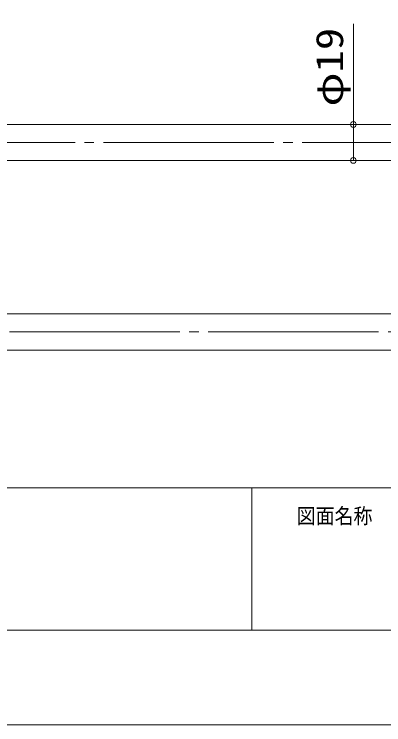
# Model space of a CAD drawing. Units: millimetres on the paper. Extents: x -305 to 305, y -152 to 152.
# Drawn here: x -226.1 to -187.1, y -148.5 to -73.5 of the extents above; entities that cross this region are included whole.
import ezdxf
from ezdxf.enums import TextEntityAlignment as Align

# ---------------------------------------------------------------- set-up
doc = ezdxf.new("R2010")
doc.units = ezdxf.units.MM
doc.linetypes.add('LONG_CHAIN', pattern=[21, 18, -1, 1, -1])
for name, color, linetype, lineweight in [('0-0_0', 7, 'Continuous', 9), ('0-1_VIEW0001', 7, 'Continuous', 9), ('0-2_1図面枠', 7, 'Continuous', 9), ('0-3_図面枠', 3, 'Continuous', 9), ('0-4_DEFPOINTS', 7, 'Continuous', 9)]:
    doc.layers.add(name, color=color, linetype=linetype, lineweight=lineweight)
doc.styles.add('ＭＳ ゴシック', font='')
doc.styles.get('ＭＳ ゴシック').set_extended_font_data('MS Gothic')

# ---------------------------------------------------------------- blocks, each defined once
blk = doc.blocks.new('_ORIGIN')
at = {"layer": '0-0_0'}
blk.add_line((0, 0), (-1, 0), dxfattribs=at)
blk.add_circle((0, 0), 0.5, dxfattribs=at)

msp = doc.modelspace()

# ---------------------------------------------------------------- linework, layer by layer
at = {"layer": '0-0_0'}
msp.add_line((-201.017, -123.498), (-201.017, -138.498), dxfattribs=at)
msp.add_line((-201.017, -123.498), (-201.017, -138.498), dxfattribs=at)
at = {"layer": '0-1_VIEW0001'}
for p, q in [((-190.289, -85.156), (-190.289, -74.54)), ((-237.685, -85.156), (-168.073, -85.156)), ((-235.145, -85.156), (-190.289, -85.156)), ((-190.289, -85.756), (-190.289, -88.356)), ((-237.685, -88.956), (-168.073, -88.956)), ((-235.145, -88.956), (-190.289, -88.956)), ((-242.685, -105.156), (-162.685, -105.156)), ((-242.685, -108.956), (-162.685, -108.956))]:
    msp.add_line(p, q, dxfattribs=at)
at = {"layer": '0-1_VIEW0001', "linetype": 'LONG_CHAIN'}
for p, q in [((-237.685, -87.056), (-156.689, -87.056)), ((-247.622, -107.056), (-156.557, -107.056))]:
    msp.add_line(p, q, dxfattribs=at)
at = {"layer": '0-3_図面枠'}
msp.add_line((-291.017, -123.498), (108.983, -123.498), dxfattribs=at)
msp.add_lwpolyline([(-291.017, -138.498), (108.983, -138.498), (108.983, 138.502), (-291.017, 138.502)], close=True, dxfattribs=at)
at = {"layer": '0-4_DEFPOINTS'}
msp.add_line((118.983, -148.498), (-301.017, -148.498), dxfattribs=at)

# ---------------------------------------------------------------- block references
at = {"layer": '0-1_VIEW0001', "xscale": 0.6, "yscale": 0.6}
for p, rotation in [((-190.289, -85.156), 90), ((-190.289, -88.956), 270)]:
    msp.add_blockref('_ORIGIN', p, dxfattribs=dict(at, rotation=rotation))

# ---------------------------------------------------------------- texts
at = {"layer": '0-1_VIEW0001', "style": 'ＭＳ ゴシック', "width": 1.2}
msp.add_text('φ19', height=2.889, rotation=90, dxfattribs=at).set_placement((-190.498, -83.26), align=Align.BOTTOM_LEFT)
at = {"layer": '0-2_1図面枠', "style": 'ＭＳ ゴシック', "width": 0.9}
msp.add_text('図面名称', height=1.628, dxfattribs=at).set_placement((-196.268, -127.769), align=Align.BOTTOM_LEFT)

doc.saveas('drawing.dxf')
